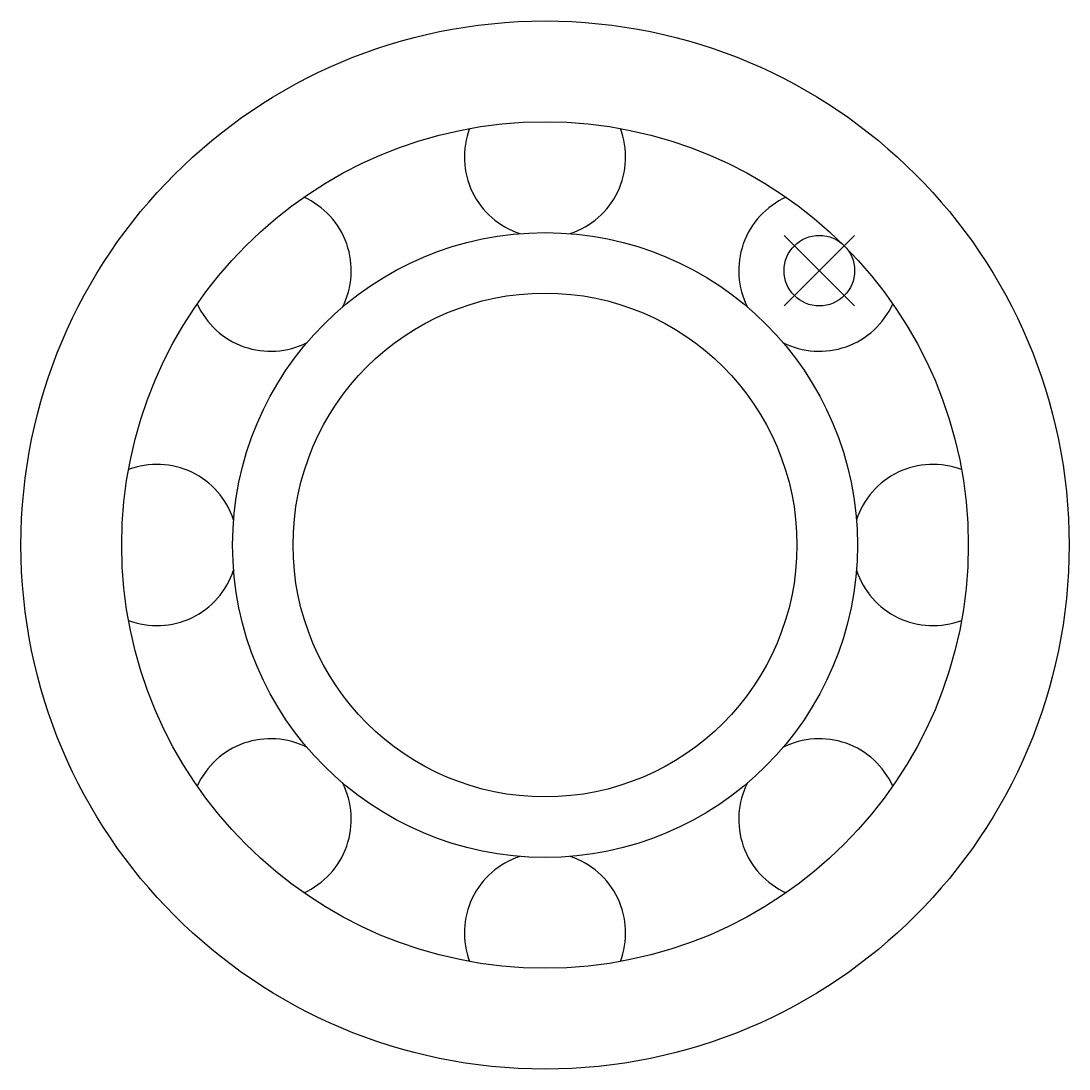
# Model space of a CAD drawing. Extents: x 376.1 to 428.1, y 815.6 to 867.6.
import ezdxf

# ---------------------------------------------------------------- set-up
doc = ezdxf.new("R2010")
doc.units = 0
doc.header["$MEASUREMENT"] = 0
doc.layers.get('0').update_dxf_attribs({"linetype": 'CONTINUOUS'})
doc.layers.add('$PARTREF_BOM', color=7, linetype='CONTINUOUS')
doc.styles.get("Standard").update_dxf_attribs({"font": 'txt.shx', "bigfont": 'chineset.shx'})

# ---------------------------------------------------------------- blocks, each defined once
blk = doc.blocks.new('PARTREF')
at = {"layer": '$PARTREF_BOM', "color": 2}
for p, q in [((-1.75, -1.75), (1.75, 1.75)), ((-1.75, 1.75), (1.75, -1.75))]:
    blk.add_line(p, q, dxfattribs=at)
blk.add_circle((0, 0), 1.75, dxfattribs=at)
at = {"layer": '$PARTREF_BOM', "color": 2, "flags": 1}
for tag, p in [('TAG5', (-16.086, -4.95)), ('TAG10', (-5.651, -4.998)), ('TAG15', (5.594, -4.742)), ('TAG4', (-16.086, -8.95)), ('TAG9', (-5.651, -8.998)), ('TAG14', (5.594, -8.742)), ('TAG13', (5.594, -12.742)), ('TAG3', (-16.086, -12.95)), ('TAG8', (-5.651, -12.998)), ('TAG2', (-16.086, -16.95)), ('TAG7', (-5.651, -16.998)), ('TAG12', (5.594, -16.742)), ('TAG1', (-16.086, -20.95)), ('TAG6', (-5.651, -20.998)), ('TAG11', (5.594, -20.742))]:
    blk.add_attdef(tag, p, '', height=2.5, dxfattribs=at)

msp = doc.modelspace()

# ---------------------------------------------------------------- linework, layer by layer
at = {"color": 7, "linetype": 'CONTINUOUS'}
for radius in [26, 21, 15.5, 12.5]:
    msp.add_circle((402.143, 841.646), radius, dxfattribs=at)
for centre, start, end in [((402.143, 860.896), 159.2991, 251.82), ((402.143, 860.896), 288.18, 20.7009), ((388.531, 855.258), 333.18, 65.7009), ((415.754, 855.258), 114.2991, 206.82), ((388.531, 855.258), 204.2991, 296.82), ((415.754, 855.258), 243.18, 335.7009), ((382.893, 841.646), 18.18, 110.7009), ((421.393, 841.646), 69.2991, 161.82), ((382.893, 841.646), 249.2991, 341.82), ((421.393, 841.646), 198.18, 290.7009), ((388.531, 828.034), 63.18, 155.7009), ((415.754, 828.034), 24.2991, 116.82), ((388.531, 828.034), 294.2991, 26.82), ((415.754, 828.034), 153.18, 245.7009), ((402.143, 822.396), 108.18, 200.7009), ((402.143, 822.396), 339.2991, 71.82)]:
    msp.add_arc(centre, 4, start, end, dxfattribs=at)

# ---------------------------------------------------------------- block references
at = {"color": 7}
msp.add_blockref('PARTREF', (415.754, 855.258), dxfattribs=at)

doc.saveas('drawing.dxf')
